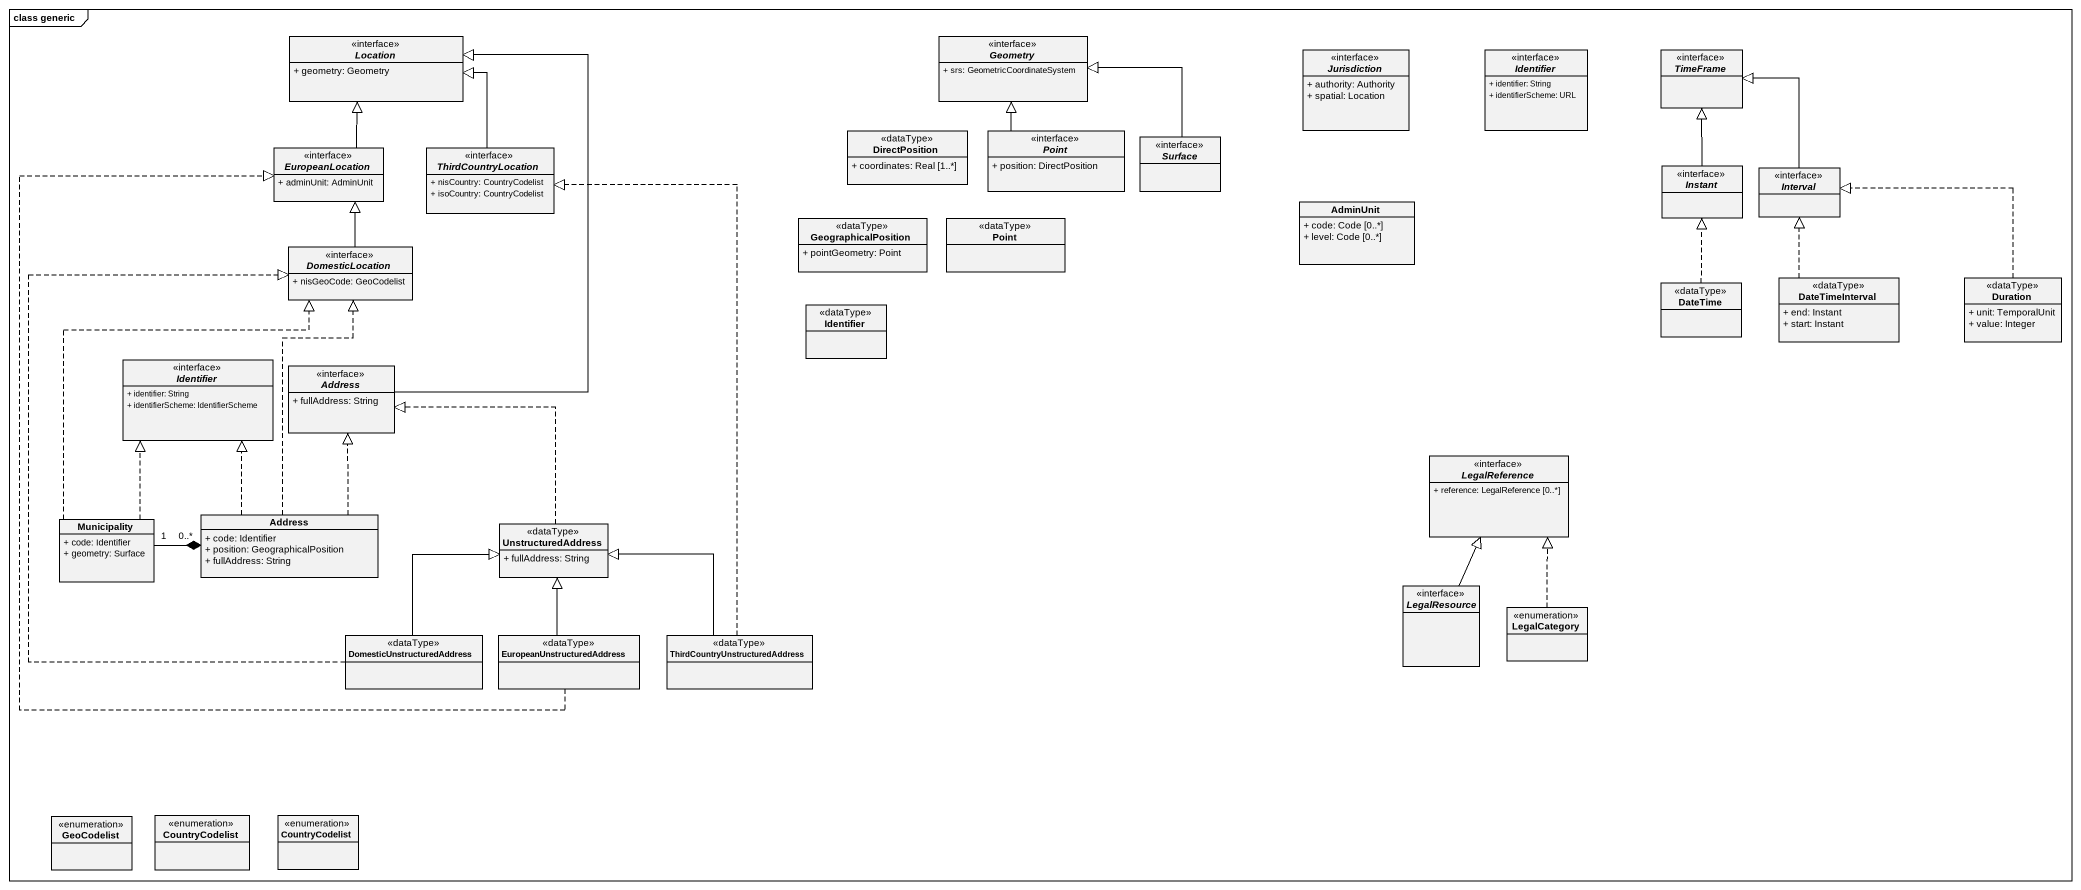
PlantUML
@startuml
mainframe class generic
hide circle
hide empty members
skinparam classAttributeIconSize 0
interface Location {
  + geometry: Geometry
}
interface Geometry {
  + srs: GeometricCoordinateSystem
}
interface Jurisdiction {
  + authority: Authority
  + spatial: Location
}
interface Identifier {
  + identifier: String
  + identifierScheme: URL
}
interface TimeFrame
class DirectPosition <<dataType>> {
  + coordinates: Real [1..*]
}
interface Point {
  + position: DirectPosition
}
interface Surface
interface EuropeanLocation {
  + adminUnit: AdminUnit
}
interface ThirdCountryLocation {
  + nisCountry: CountryCodelist
  + isoCountry: CountryCodelist
}
interface Instant
interface Interval
class GeographicalPosition <<dataType>> {
  + pointGeometry: Point
}
class "Point" as Point_2 <<dataType>>
class AdminUnit {
  + code: Code [0..*]
  + level: Code [0..*]
}
interface DomesticLocation {
  + nisGeoCode: GeoCodelist
}
class DateTime <<dataType>>
class DateTimeInterval <<dataType>> {
  + end: Instant
  + start: Instant
}
class Duration <<dataType>> {
  + unit: TemporalUnit
  + value: Integer
}
class "Identifier" as Identifier_2 <<dataType>>
interface "Identifier" as Identifier_3 {
  + identifier: String
  + identifierScheme: IdentifierScheme
}
interface Address {
  + fullAddress: String
}
interface LegalReference {
  + reference: LegalReference [0..*]
}
class Municipality {
  + code: Identifier
  + geometry: Surface
}
class "Address" as Address_2 {
  + code: Identifier
  + position: GeographicalPosition
  + fullAddress: String
}
class UnstructuredAddress <<dataType>> {
  + fullAddress: String
}
interface LegalResource
enum LegalCategory
class DomesticUnstructuredAddress <<dataType>>
class EuropeanUnstructuredAddress <<dataType>>
class "ThirdCountryUnstructuredAddress" as ThirdCountryUnstructuredAddr <<dataType>>
enum GeoCodelist
enum CountryCodelist
enum "CountryCodelist" as CountryCodelist_2
Point -up-|> Geometry
Surface -left-|> Geometry
EuropeanLocation -up-|> Location
ThirdCountryLocation -up-|> Location
Instant -up-|> TimeFrame
Interval -up-|> TimeFrame
DomesticLocation -up-|> EuropeanLocation
DateTime .up.|> Instant
DateTimeInterval .up.|> Interval
Duration .left.|> Interval
Address -up-|> Location
Municipality .up.|> DomesticLocation
Municipality .up.|> Identifier_3
Municipality "1" -right-* "0..*" Address_2
Address_2 .up.|> DomesticLocation
Address_2 .up.|> Identifier_3
Address_2 .up.|> Address
UnstructuredAddress .up.|> Address
LegalResource -up-|> LegalReference
LegalCategory .up.|> LegalReference
DomesticUnstructuredAddress .up.|> DomesticLocation
DomesticUnstructuredAddress -up-|> UnstructuredAddress
EuropeanUnstructuredAddress .up.|> EuropeanLocation
EuropeanUnstructuredAddress -up-|> UnstructuredAddress
ThirdCountryUnstructuredAddr .up.|> ThirdCountryLocation
ThirdCountryUnstructuredAddr -up-|> UnstructuredAddress
@enduml
